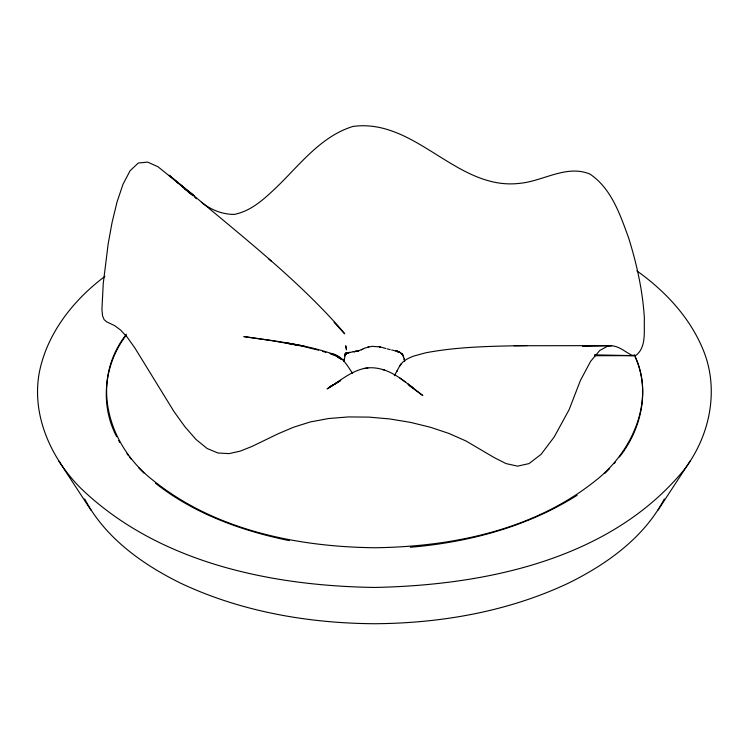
<?xml version="1.0" encoding="UTF-8"?>
<svg xmlns="http://www.w3.org/2000/svg" width="749" height="749" viewBox="0 0 749 749"><rect width="100%" height="100%" fill="white"/><g stroke="black" fill="none" stroke-linecap="round" stroke-linejoin="round"><path stroke-width="1.12" d="M343.96 361.43L345.373 354.146L347.62 352.901C345.467 351.964 344.072 358.509 345.308 354.361L344.812 355.841L345.373 354.146L347.311 353.032L344.615 354.605L347.012 353.163L345.083 354.296M344.156 359.127L343.978 360.597M344.006 360.391L344.128 359.333M344.109 359.548L343.96 360.793L344.119 359.445M399.554 366.233L394.377 375.68M396.876 371.626L397.363 370.521M664.297 498.956C644.028 537.67 606.821 564.203 568.425 583.153C508.065 611.624 440.918 623.299 374.5 623.73C308.082 623.299 240.935 611.624 180.575 583.153C142.179 564.203 104.972 537.67 84.703 498.956M344.961 354.661L346.459 352.498M126.384 334.232C89.037 381.971 108.268 445.898 153.433 480.615C215.235 530.142 296.922 546.817 374.5 547.744C452.078 546.817 533.765 530.142 595.567 480.615C632.306 452.003 656.152 399.601 634.328 355.007M657.931 510.303L690.119 461.131M126.01 335.477C104.186 364.07 99.57 404.713 116.713 436.723M401.539 363.508L399.62 366.139C402.475 360.915 408.168 358.172 413.476 356.149L425.563 352.835C459.025 346.459 493.254 346.225 527.193 345.561M344.896 354.642L346.356 352.648L344.783 354.792M619.442 456.946C641.481 429.299 650.216 389.892 635.246 356.936M614.011 463.65L615.435 461.993M609.611 468.556L604.883 473.349M345.598 354.062L346.281 353.565M104.897 276.4C73.327 300.077 46.99 333.333 39.257 372.749C31.552 414.983 50.586 457.386 79.787 487.271C157.065 562.462 270.033 585.896 374.5 587.441C485.052 585.297 610.079 559.775 683.828 470.129C709.125 437.341 719.18 392.392 704.397 352.966C691.496 319.149 666.086 291.633 636.884 270.913M339.681 381.25L330.075 386.746L340.683 380.417L327.098 388.89C341.722 380.024 356.646 365.69 375.165 367.993C389.808 369.547 401.876 379.069 413.008 387.916L407.634 383.666M345.017 354.371L346.422 353.481L344.465 354.708M577.142 495.276C527.259 526.753 468.724 542.37 410.33 547.247M330.075 386.746L333.736 384.574M345.411 354.108L347.461 352.966M358.528 350.888L358.05 351.019L362.891 349.043M361.889 349.511L361.346 349.764L362.338 349.306M345.738 353.931L349.783 352.311L347.854 352.994M363.218 348.875C365.409 347.854 364.866 348.023 365.025 348.004L371.953 346.338L380.417 346.927L379.237 346.693L379.874 346.834M348.229 352.863L352.47 351.899M354.371 351.618L358.752 350.832L358.2 350.981M358.153 350.991L358.677 350.85M353.865 351.702L355.11 351.496M354.174 351.656L355.213 351.496M353.762 351.721L352.966 351.833M363.686 368.536L367.918 367.956M354.886 351.534L356.664 351.159L354.577 351.59L355.803 351.44M582.6 346.338L611.661 345.635L514.17 345.748M594.678 355.709L634.019 355.663L594.481 354.848M352.601 373.377C346.899 365.156 342.059 355.269 330.824 353.313C302.699 343.978 273.039 340.842 243.846 336.582L272.561 340.758L302.165 346.094M288.225 343.173L304.366 346.169M286.23 343.023L299.3 345.589M289.311 540.638C241.562 530.826 194.019 513.73 155.455 483.189M391.661 349.98L397.532 351.403M301.482 346.01L318.55 350.158M379.752 346.806L385.885 348.5M390.22 349.652L387.214 348.884M395.865 350.953L399.526 352.189L397.373 351.403L400.827 353.032L402.719 354.989L400.893 352.985M396.436 351.112L397.944 351.553M322.744 351.393L325.881 352.32M384.855 370.249L382.458 369.5M396.811 351.225L398.346 351.702L396.624 351.169M396.998 351.281L399.91 352.367L398.084 351.656M398.356 351.758L400.097 352.451M330.047 353.65L335.992 356.037M331.273 353.491L337.902 356.468L342.546 359.623M336.984 356.608L341.029 358.968L338.108 357.245M338.08 357.226L340.889 358.846M408.898 385.417L422.82 395.556L409.946 385.482M201.359 202.258C210.722 209.701 222.116 214.429 234.184 214.411C251.168 211.124 264.107 199.037 276.241 187.531C299.74 164.977 320.638 136.355 353.06 126.412C416.051 118.108 457.021 191.014 519.862 183.318C543.222 181.164 566.431 164.377 589.894 174.058C611.418 188.448 620.088 214.598 628.589 237.808C636.8 264.041 642.792 291.127 644.402 318.634C643.756 330.655 646.733 347.002 635.976 355.363L631.875 355.26C624.207 351.393 617.26 344.334 607.935 346.029L599.771 350.476L590.615 361.336L580.409 380.473L569.081 409.75L554.194 436.976L541.021 454.409L528.981 463.612L517.531 466.15L506.071 463.594L494.059 457.517L466.047 441.021L449.1 433.502L430.403 427.248L410.461 422.37L389.798 418.953L368.92 417.109L348.351 416.931L328.605 418.522L310.189 421.977L293.505 427.248L278.422 433.643L252.001 446.432L240.167 451.151L228.904 453.622L217.95 453.005L207.052 448.454L196.032 439.466L184.975 426.836L174.049 411.66L134.96 348.116L127.161 337.116L120.449 329.925L114.831 325.759L106.723 321.836L104.177 319.729L102.585 315.966L101.92 309.384L103.25 283.506L108.202 243.678L112.116 222.266L117.05 201.93L123.023 184.235L130.092 170.753L138.284 163.029L147.609 162.093L157.964 166.737L194 195.732L177.045 181.717M399.938 378.086L405.134 381.896M402.541 354.754L401.717 353.622L402.775 355.063M188.954 191.519C240.27 235.074 294.039 276.512 338.969 326.901L344.699 333.801L334.054 322.332M193.027 195.798L169.208 175.229L177.794 182.803M172.148 177.747L190.452 193.57M194.731 197.287L196.444 198.766M184.591 188.748L186.276 190.209M187.962 191.669L190.489 193.86M268.779 258.976L271.494 261.373M143.855 472.984L138.612 467.676M129.839 457.48L131.122 459.071M129.643 457.227L129.249 456.712M401.773 353.706L402.597 354.839M126.946 453.594L128.266 455.429M401.829 353.781C403.926 357.404 403.542 356.121 404.685 361.383M58.881 461.131L91.069 510.303M118.688 440.543L119.765 442.434M403.542 356.805L403.121 355.859M404.263 359.211L404.366 359.651M404.226 359.061L404.338 359.548M368.677 346.768L368.19 346.881L368.677 346.768M402.719 354.989L401.941 353.94L402.719 354.989M346.225 348.042L345.701 345.748L346.534 349.877L346.225 348.042"/></g></svg>
